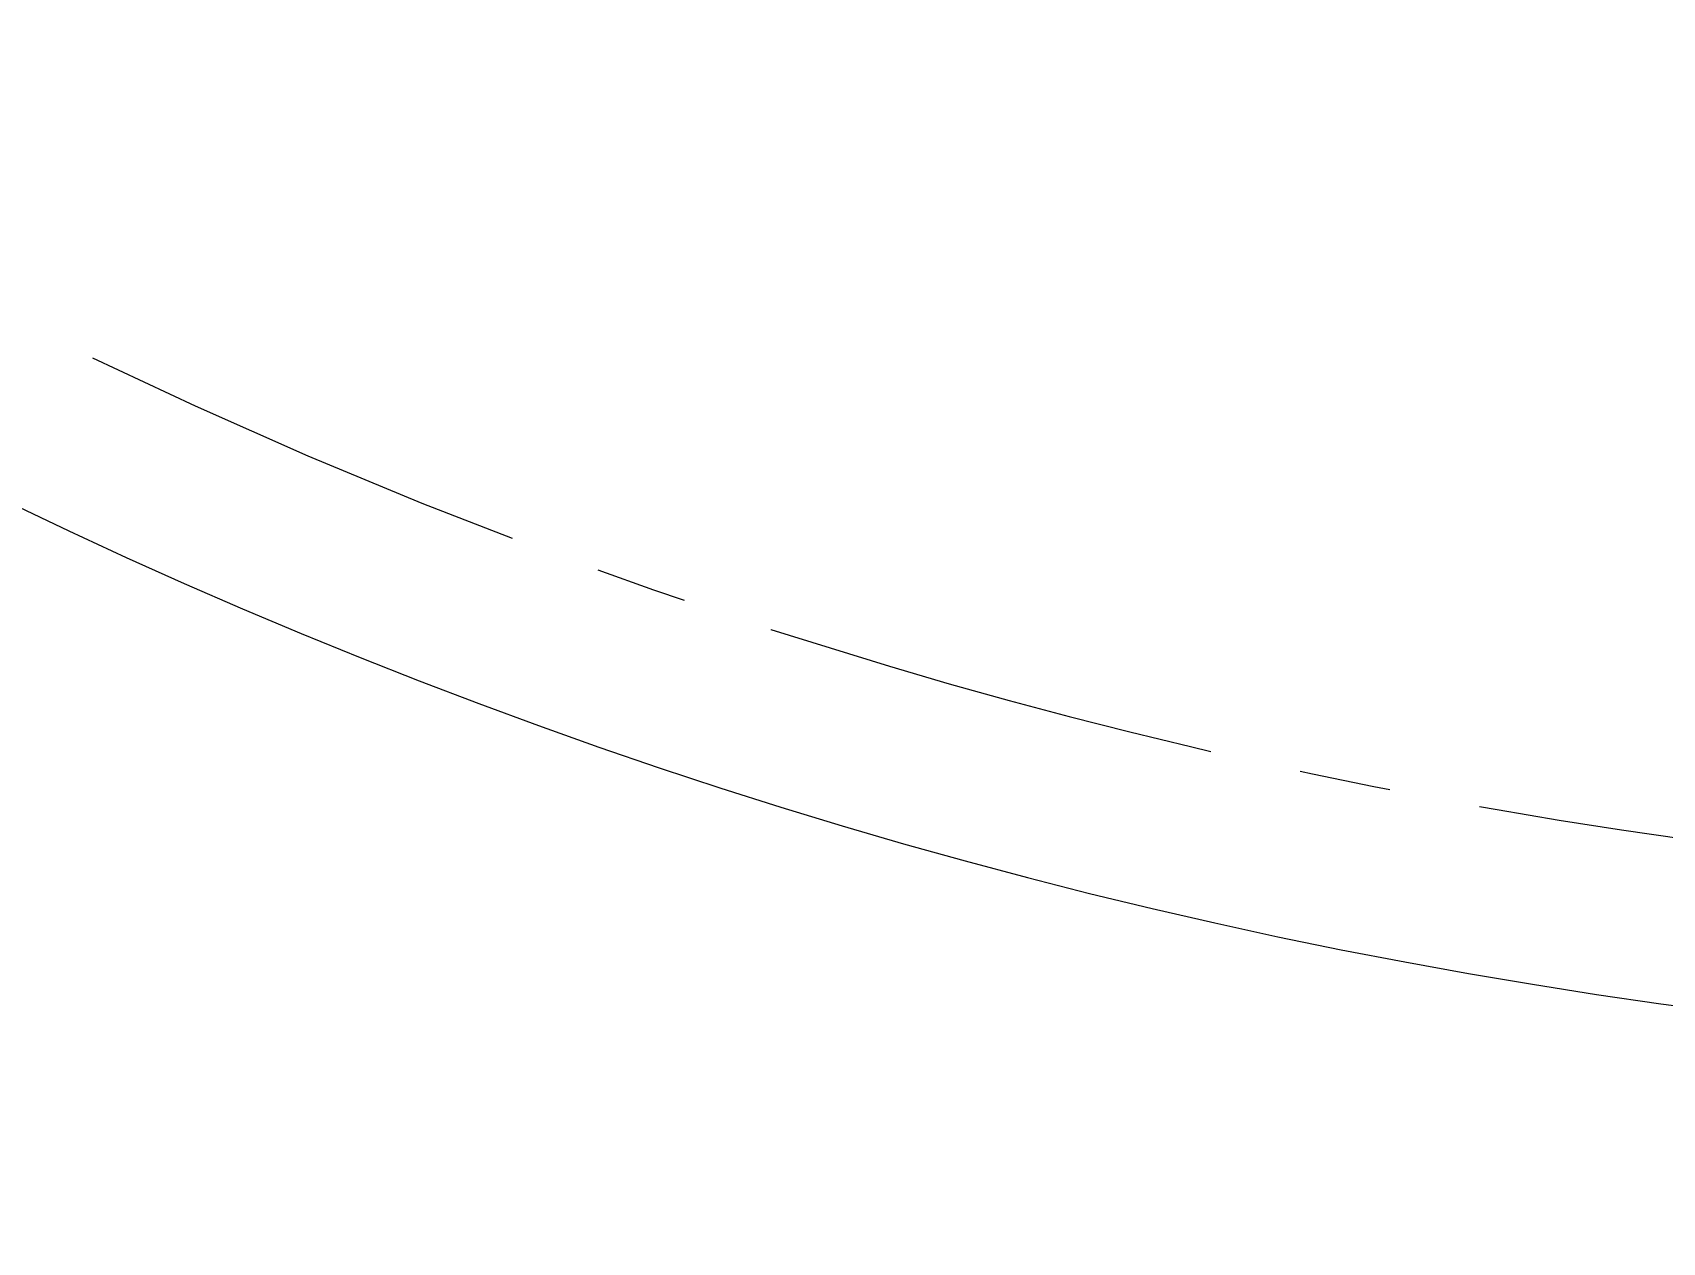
# Model space of a CAD drawing. Header units: millimetres. Extents: x 20 to 768, y 29 to 540.
# Drawn here: x 544.92 to 590.22, y 218.4 to 252.03 of the extents above; entities that cross this region are included whole.
import ezdxf

# ---------------------------------------------------------------- set-up
doc = ezdxf.new("R2010")
doc.units = ezdxf.units.MM
doc.linetypes.add('CENTERX2', pattern=[20.32, 12.7, -2.54, 2.54, -2.54])
doc.styles.add('SLDTEXTSTYLE0', font='TXT', dxfattribs={"width": 0.605})
doc.dimstyles.new('SLDDIMSTYLE1', dxfattribs={"dimtxt": 3.5, "dimasz": 3.5, "dimexe": 0, "dimexo": 0.0625, "dimgap": 0.875, "dimtad": 1, "dimtoh": 1, "dimdec": 4, "dimlfac": 10, "dimzin": 12, "dimdsep": 46, "dimtxsty": 'SLDTEXTSTYLE0', "dimsah": 1, "dimcen": 0.09, "dimadec": 1, "dimazin": 0, "dimtfac": 1, "dimtdec": 3, "dimtofl": 0, "dimtmove": 0, "dimatfit": 3, "dimfxl": 1, "dimfrac": 2, "dimtolj": 1, "dimtzin": 12, "dimarcsym": 0})

# ---------------------------------------------------------------- blocks, each defined once
blk = doc.blocks.new('*D17')
at = {"color": 7, "linetype": 'Continuous', "lineweight": 0, "transparency": 16777216}
for p, q in [((668.128, 378.198), (767.702, 378.198)), ((463.857, 352.151), (457.826, 351.088))]:
    blk.add_line(p, q, dxfattribs=at)
blk.add_arc((611.578, 378.198), 154.624, 190, 0, dxfattribs=at)
for points in [[(766.202, 378.198), (765.624, 374.705), (766.701, 374.693)], [(459.303, 351.348), (459.421, 347.809), (460.479, 348.008)]]:
    blk.add_solid(points, dxfattribs=at)
at = {"color": 7, "linetype": 'Continuous', "lineweight": 0, "transparency": 16777216, "char_height": 3.5, "attachment_point": 1, "rotation": 5, "style": 'SLDTEXTSTYLE0'}
for s, insert in [('%%d', (627.595, 228.914)), ('170', (619.604, 228.225))]:
    blk.add_mtext(s, dxfattribs=dict(at, insert=insert))

msp = doc.modelspace()

# ---------------------------------------------------------------- linework, layer by layer
at = {"color": 7, "linetype": 'CENTERX2', "lineweight": 0}
msp.add_arc((611.578143, 378.198485), 150, 190, 170, dxfattribs=at)

# ---------------------------------------------------------------- dimensions: what is measured, and where the dimension line sits
at = {"color": 7, "linetype": 'Continuous', "lineweight": 0}
dim = msp.add_angular_dim_2l(base=(625.054523, 224.162753), line1=((611.578143, 378.198485), (463.85698, 352.151258)), line2=((668.128225, 378.198485), (456.415654, 378.198485)), text='170%%d', dimstyle='SLDDIMSTYLE1', dxfattribs=at)
dim.commit()
dim.dimension.update_dxf_attribs({"geometry": '*D17', "text_midpoint": (625.054523, 224.162753), "dimtype": 162})

doc.saveas('drawing.dxf')
